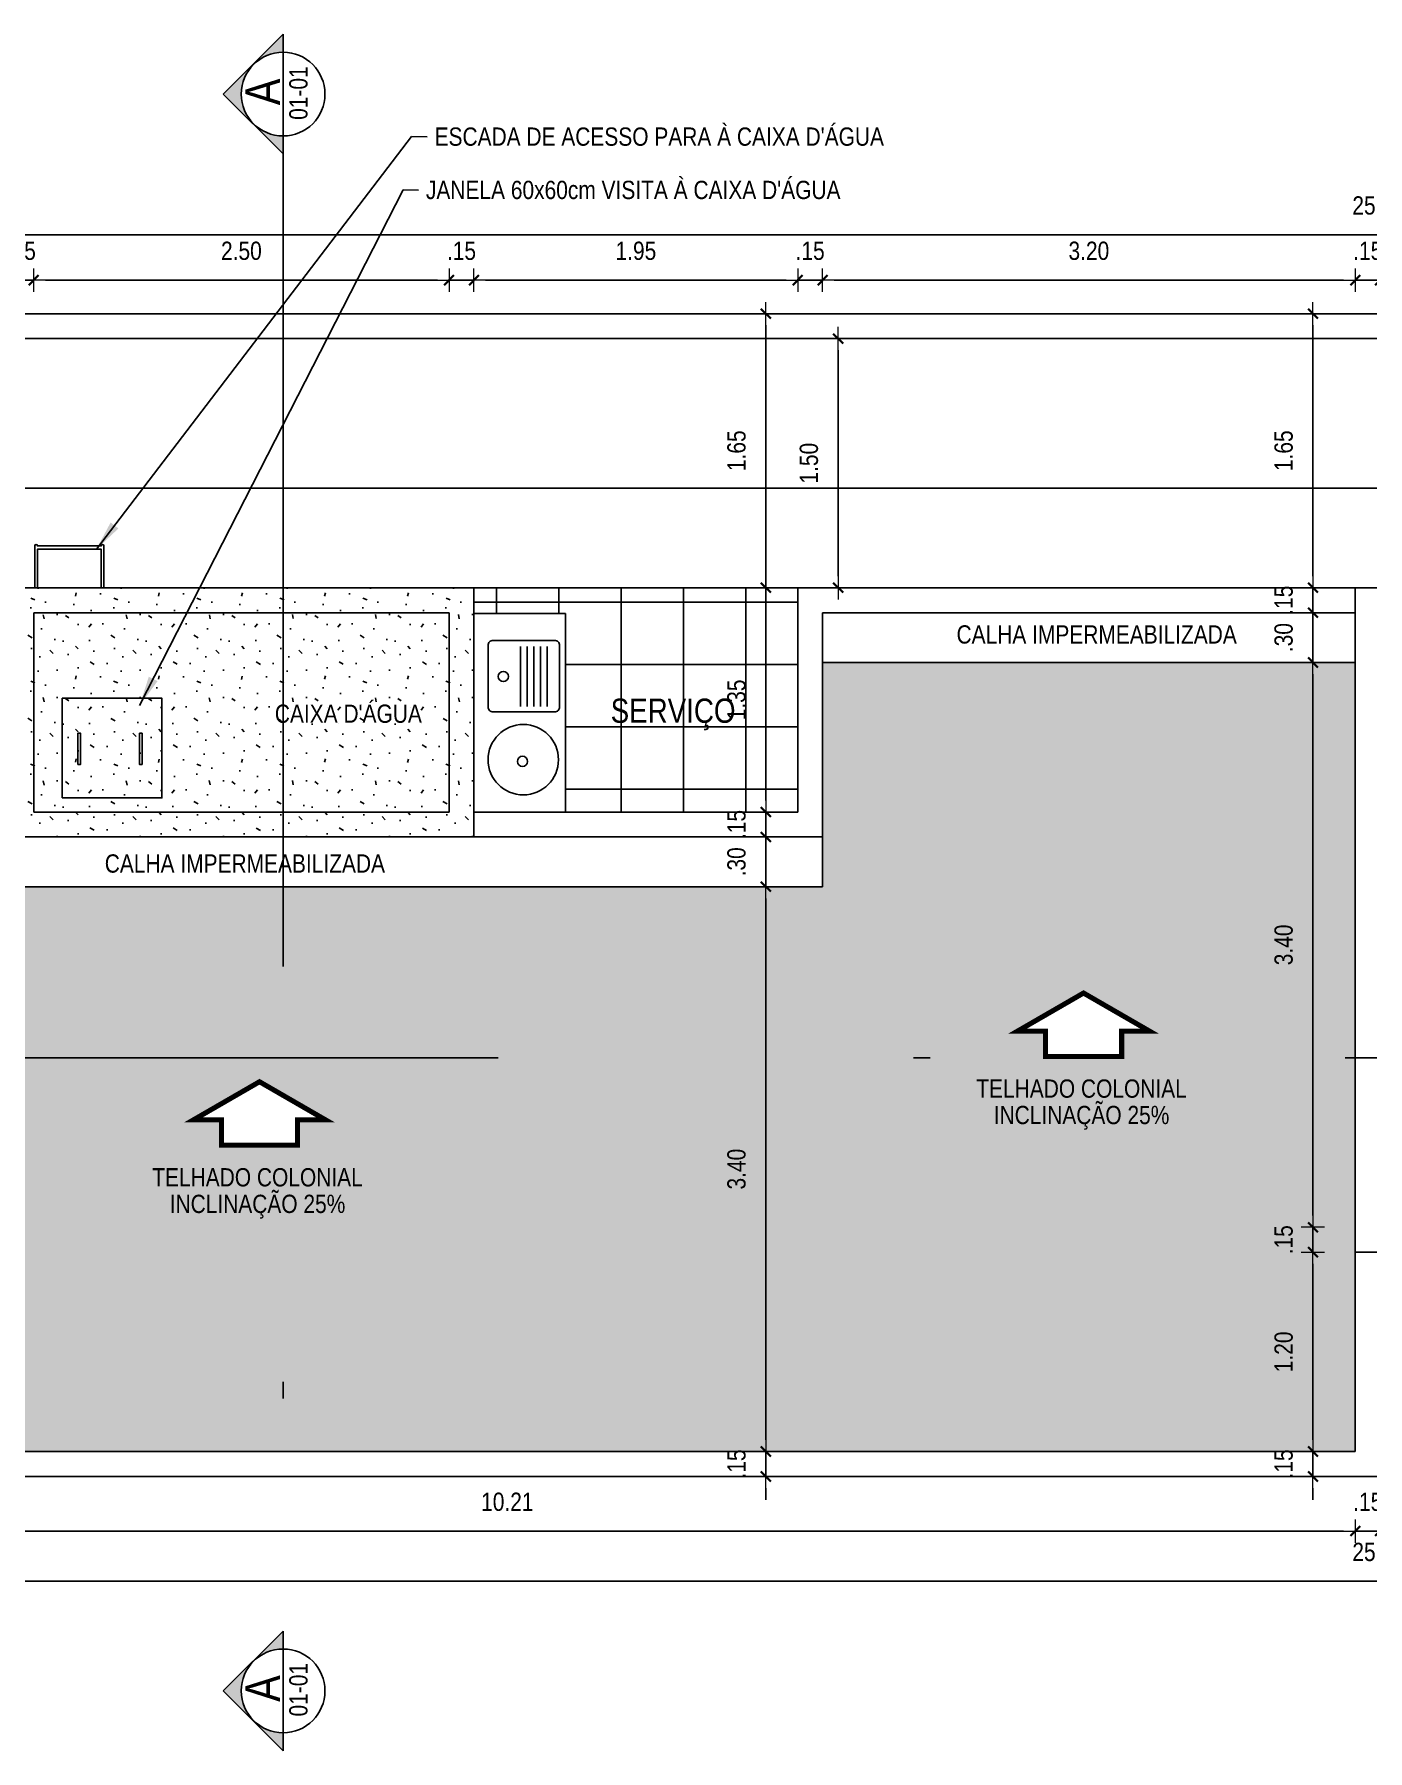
# Model space of a CAD drawing. Header units: millimetres. Extents: x -178 to 521, y -135 to 750.
# Drawn here: x -64.66 to -56.63, y 713.84 to 724.17 of the extents above; entities that cross this region are included whole.
import ezdxf
from ezdxf.enums import TextEntityAlignment as Align

# ---------------------------------------------------------------- set-up
doc = ezdxf.new("R2010")
doc.units = ezdxf.units.MM
doc.header["$LTSCALE"] = 20
doc.header["$MEASUREMENT"] = 0
doc.header["$PDSIZE"] = -5
doc.linetypes.add('DASHDOT2', pattern=[0.5, 0.25, -0.125, 0, -0.125])
doc.linetypes.add('HIDDEN2', pattern=[0.1875, 0.125, -0.0625])
doc.layers.get('0').update_dxf_attribs({"linetype": 'CONTINUOUS'})
doc.layers.get('Defpoints').update_dxf_attribs({"linetype": 'CONTINUOUS'})
for name, color, linetype in [('AR-ALV', 5, 'CONTINUOUS'), ('COTA', 7, 'CONTINUOUS'), ('COTAS', 7, 'CONTINUOUS'), ('COTAS01', 7, 'CONTINUOUS'), ('E-txt-g', 3, 'CONTINUOUS'), ('ESPECIFICAÇÃO02', 7, 'CONTINUOUS'), ('LAYER4', 7, 'CONTINUOUS'), ('LAYER5', 8, 'CONTINUOUS'), ('LAYER7', 4, 'CONTINUOUS')]:
    doc.layers.add(name, color=color, linetype=linetype)
for name, color, linetype, lineweight in [('E-Cta-W', 7, 'CONTINUOUS', 20), ('E-Lay-9', 9, 'CONTINUOUS', 9), ('E-Pen-C', 4, 'CONTINUOUS', 15), ('E-Pen-G', 3, 'CONTINUOUS', 30), ('E-Txt-W', 7, 'CONTINUOUS', 20)]:
    doc.layers.add(name, color=color, linetype=linetype, lineweight=lineweight)
doc.styles.add('F2', font='ARIALN.TTF')
doc.styles.add('REG60', font='romans.shx', dxfattribs={"width": 0.8, "height": 0.15})
doc.styles.add('REG80', font='romans.shx', dxfattribs={"width": 0.8, "height": 0.2})
doc.dimstyles.new('DIMENSION-1', dxfattribs={"dimtxt": 0.11, "dimasz": 0.07, "dimexe": 1, "dimexo": 0, "dimgap": 0.12, "dimtad": 1, "dimzin": 7, "dimdsep": 46, "dimtxsty": 'F2', "dimblk1": 'TRACO', "dimblk2": 'TRACO', "dimsah": 1, "dimcen": 1, "dimse1": 1, "dimse2": 1, "dimclrd": 256, "dimclre": 256, "dimclrt": 6, "dimadec": 0, "dimazin": 0, "dimtfac": 1, "dimtix": 1, "dimtmove": 2, "dimatfit": 3, "dimldrblk": 'TRACO', "dimfxl": 1, "dimtolj": 1, "dimtzin": 0, "dimarcsym": 0})
doc.dimstyles.get("Standard").update_dxf_attribs({"dimtxt": 0.18, "dimasz": 0.18, "dimexe": 0.18, "dimexo": 0.0625, "dimgap": 0.09, "dimtad": 0, "dimtih": 1, "dimtoh": 1, "dimdec": 4, "dimzin": 0, "dimdsep": 46, "dimtxsty": 'Standard', "dimcen": 0.09, "dimadec": 0, "dimazin": 0, "dimtfac": 1, "dimtdec": 4, "dimtofl": 0, "dimtmove": 0, "dimatfit": 3, "dimfxl": 1, "dimtolj": 1, "dimtzin": 0, "dimarcsym": 0})

# ---------------------------------------------------------------- blocks, each defined once
blk = doc.blocks.new('TXT-AMB75')
at = {"layer": 'E-txt-g', "style": 'REG80', "width": 0.8, "flags": 8}
blk.add_attdef('TXT', text='', height=0.2, dxfattribs=at).set_placement((0.005, 0.296), align=Align.CENTER)
at = {"layer": 'E-Txt-W', "style": 'REG60', "width": 0.8, "flags": 8}
blk.add_attdef('TXT', text='', height=0.15, dxfattribs=at).set_placement((0.005, 0.027), align=Align.CENTER)
blk = doc.blocks.new('A$C656368A0')
at = {"layer": 'COTAS01', "color": 8}
for p, q in [((0, 1.196), (0, 0)), ((0, 1.196), (0.55, 1.196)), ((0.11, 0.997), (0.11, 0.635)), ((0.15, 0.997), (0.15, 0.635)), ((0.19, 0.997), (0.19, 0.635)), ((0.23, 0.997), (0.23, 0.635)), ((0.27, 0.997), (0.27, 0.635)), ((0, 0), (0.55, 0))]:
    blk.add_line(p, q, dxfattribs=at)
for centre in [(0.374, 0.816), (0.259, 0.305)]:
    blk.add_circle(centre, 0.0307, dxfattribs=at)
at = {"layer": 'ESPECIFICAÇÃO02', "color": 8}
blk.add_lwpolyline([(0.466, 0.633, -0.414214), (0.436, 0.603), (0.065, 0.603, -0.414214), (0.035, 0.633), (0.035, 1.003, -0.414214), (0.065, 1.033), (0.436, 1.033, -0.414214), (0.466, 1.003)], format="xyb", close=True, dxfattribs=at)
blk.add_circle((0.254, 0.315), 0.212, dxfattribs=at)
blk = doc.blocks.new('Seta')
at = {"const_width": 2}
blk.add_lwpolyline([(10, 15), (10, 25.98), (25, 0), (10, -25.98), (10, -15), (0, -15), (0, 15)], close=True, dxfattribs=at)
blk = doc.blocks.new('TRACO')
at = {"layer": 'E-Pen-C'}
for p, q in [((-1, 0), (1, 0)), ((0, 1), (0, -1))]:
    blk.add_line(p, q, dxfattribs=at)
at = {"layer": 'E-Pen-G'}
blk.add_line((-0.42, -0.42), (0.42, 0.42), dxfattribs=at)
blk = doc.blocks.new('*D267')
at = {"linetype": 'Continuous', "lineweight": -2}
blk.add_line((-66.844, 715.158), (-56.775, 715.158), dxfattribs=at)
at = {"layer": 'Defpoints', "color": 0, "linetype": 'Continuous'}
for p in [(-66.914, 715.637), (-56.705, 715.637), (-56.705, 715.158)]:
    blk.add_point(p, dxfattribs=at)
at = {"linetype": 'Continuous', "lineweight": -2, "xscale": 0.07, "yscale": 0.07, "zscale": 0.07, "rotation": 180}
blk.add_blockref('TRACO', (-66.914, 715.158), dxfattribs=at)
at = {"linetype": 'Continuous', "lineweight": -2, "xscale": 0.07, "yscale": 0.07, "zscale": 0.07}
blk.add_blockref('TRACO', (-56.705, 715.158), dxfattribs=at)
at = {"color": 6, "linetype": 'Continuous', "insert": (-61.81, 715.334), "char_height": 0.11, "attachment_point": 5, "style": 'F2'}
blk.add_mtext('\\A1;10.21', dxfattribs=at)
blk = doc.blocks.new('*D268')
at = {"linetype": 'Continuous', "lineweight": -2}
for p, q in [((-56.775, 715.158), (-56.845, 715.158)), ((-56.705, 715.158), (-56.555, 715.158)), ((-56.485, 715.158), (-56.415, 715.158))]:
    blk.add_line(p, q, dxfattribs=at)
at = {"layer": 'Defpoints', "color": 0, "linetype": 'Continuous'}
for p in [(-56.705, 715.637), (-56.555, 715.637), (-56.555, 715.158)]:
    blk.add_point(p, dxfattribs=at)
at = {"linetype": 'Continuous', "lineweight": -2, "xscale": 0.07, "yscale": 0.07, "zscale": 0.07}
blk.add_blockref('TRACO', (-56.705, 715.158), dxfattribs=at)
at = {"linetype": 'Continuous', "lineweight": -2, "xscale": 0.07, "yscale": 0.07, "zscale": 0.07, "rotation": 180}
blk.add_blockref('TRACO', (-56.555, 715.158), dxfattribs=at)
at = {"color": 6, "linetype": 'Continuous', "insert": (-56.63, 715.334), "char_height": 0.11, "attachment_point": 5, "style": 'F2'}
blk.add_mtext('\\A1;.15', dxfattribs=at)
blk = doc.blocks.new('*D289')
at = {"linetype": 'Continuous', "lineweight": -2}
for p, q in [((-64.881, 722.689), (-64.951, 722.689)), ((-64.811, 722.689), (-64.661, 722.689)), ((-64.591, 722.689), (-64.521, 722.689))]:
    blk.add_line(p, q, dxfattribs=at)
at = {"layer": 'Defpoints', "color": 0, "linetype": 'Continuous'}
for p in [(-64.661, 722.689), (-64.661, 719.487), (-64.811, 719.337)]:
    blk.add_point(p, dxfattribs=at)
at = {"linetype": 'Continuous', "lineweight": -2, "xscale": 0.07, "yscale": 0.07, "zscale": 0.07}
blk.add_blockref('TRACO', (-64.811, 722.689), dxfattribs=at)
at = {"linetype": 'Continuous', "lineweight": -2, "xscale": 0.07, "yscale": 0.07, "zscale": 0.07, "rotation": 180}
blk.add_blockref('TRACO', (-64.661, 722.689), dxfattribs=at)
at = {"color": 6, "linetype": 'Continuous', "insert": (-64.736, 722.865), "char_height": 0.11, "attachment_point": 5, "style": 'F2'}
blk.add_mtext('\\A1;.15', dxfattribs=at)
blk = doc.blocks.new('*D290')
at = {"linetype": 'Continuous', "lineweight": -2}
blk.add_line((-64.591, 722.689), (-62.231, 722.689), dxfattribs=at)
at = {"layer": 'Defpoints', "color": 0, "linetype": 'Continuous'}
for p in [(-62.161, 722.689), (-64.661, 719.487), (-62.161, 719.487)]:
    blk.add_point(p, dxfattribs=at)
at = {"linetype": 'Continuous', "lineweight": -2, "xscale": 0.07, "yscale": 0.07, "zscale": 0.07, "rotation": 180}
blk.add_blockref('TRACO', (-64.661, 722.689), dxfattribs=at)
at = {"linetype": 'Continuous', "lineweight": -2, "xscale": 0.07, "yscale": 0.07, "zscale": 0.07}
blk.add_blockref('TRACO', (-62.161, 722.689), dxfattribs=at)
at = {"color": 6, "linetype": 'Continuous', "insert": (-63.411, 722.865), "char_height": 0.11, "attachment_point": 5, "style": 'F2'}
blk.add_mtext('\\A1;2.50', dxfattribs=at)
blk = doc.blocks.new('*D291')
at = {"linetype": 'Continuous', "lineweight": -2}
for p, q in [((-62.231, 722.689), (-62.301, 722.689)), ((-62.161, 722.689), (-62.011, 722.689)), ((-61.941, 722.689), (-61.871, 722.689))]:
    blk.add_line(p, q, dxfattribs=at)
at = {"layer": 'Defpoints', "color": 0, "linetype": 'Continuous'}
for p in [(-62.011, 722.689), (-62.161, 719.487), (-62.011, 719.337)]:
    blk.add_point(p, dxfattribs=at)
at = {"linetype": 'Continuous', "lineweight": -2, "xscale": 0.07, "yscale": 0.07, "zscale": 0.07}
blk.add_blockref('TRACO', (-62.161, 722.689), dxfattribs=at)
at = {"linetype": 'Continuous', "lineweight": -2, "xscale": 0.07, "yscale": 0.07, "zscale": 0.07, "rotation": 180}
blk.add_blockref('TRACO', (-62.011, 722.689), dxfattribs=at)
at = {"color": 6, "linetype": 'Continuous', "insert": (-62.086, 722.865), "char_height": 0.11, "attachment_point": 5, "style": 'F2'}
blk.add_mtext('\\A1;.15', dxfattribs=at)
blk = doc.blocks.new('*D292')
at = {"linetype": 'Continuous', "lineweight": -2}
blk.add_line((-61.941, 722.689), (-60.132, 722.689), dxfattribs=at)
at = {"layer": 'Defpoints', "color": 0, "linetype": 'Continuous'}
for p in [(-60.062, 722.689), (-60.062, 719.487), (-62.011, 719.337)]:
    blk.add_point(p, dxfattribs=at)
at = {"linetype": 'Continuous', "lineweight": -2, "xscale": 0.07, "yscale": 0.07, "zscale": 0.07, "rotation": 180}
blk.add_blockref('TRACO', (-62.011, 722.689), dxfattribs=at)
at = {"linetype": 'Continuous', "lineweight": -2, "xscale": 0.07, "yscale": 0.07, "zscale": 0.07}
blk.add_blockref('TRACO', (-60.062, 722.689), dxfattribs=at)
at = {"color": 6, "linetype": 'Continuous', "insert": (-61.036, 722.865), "char_height": 0.11, "attachment_point": 5, "style": 'F2'}
blk.add_mtext('\\A1;1.95', dxfattribs=at)
blk = doc.blocks.new('*D293')
at = {"linetype": 'Continuous', "lineweight": -2}
for p, q in [((-60.132, 722.689), (-60.202, 722.689)), ((-60.062, 722.689), (-59.912, 722.689)), ((-59.842, 722.689), (-59.772, 722.689))]:
    blk.add_line(p, q, dxfattribs=at)
at = {"layer": 'Defpoints', "color": 0, "linetype": 'Continuous'}
for p in [(-59.912, 722.689), (-60.062, 719.487), (-59.912, 719.39)]:
    blk.add_point(p, dxfattribs=at)
at = {"linetype": 'Continuous', "lineweight": -2, "xscale": 0.07, "yscale": 0.07, "zscale": 0.07}
blk.add_blockref('TRACO', (-60.062, 722.689), dxfattribs=at)
at = {"linetype": 'Continuous', "lineweight": -2, "xscale": 0.07, "yscale": 0.07, "zscale": 0.07, "rotation": 180}
blk.add_blockref('TRACO', (-59.912, 722.689), dxfattribs=at)
at = {"color": 6, "linetype": 'Continuous', "insert": (-59.987, 722.865), "char_height": 0.11, "attachment_point": 5, "style": 'F2'}
blk.add_mtext('\\A1;.15', dxfattribs=at)
blk = doc.blocks.new('*D294')
at = {"linetype": 'Continuous', "lineweight": -2}
blk.add_line((-59.842, 722.689), (-56.775, 722.689), dxfattribs=at)
at = {"layer": 'Defpoints', "color": 0, "linetype": 'Continuous'}
for p in [(-56.705, 722.689), (-56.705, 720.687), (-59.912, 719.39)]:
    blk.add_point(p, dxfattribs=at)
at = {"linetype": 'Continuous', "lineweight": -2, "xscale": 0.07, "yscale": 0.07, "zscale": 0.07, "rotation": 180}
blk.add_blockref('TRACO', (-59.912, 722.689), dxfattribs=at)
at = {"linetype": 'Continuous', "lineweight": -2, "xscale": 0.07, "yscale": 0.07, "zscale": 0.07}
blk.add_blockref('TRACO', (-56.705, 722.689), dxfattribs=at)
at = {"color": 6, "linetype": 'Continuous', "insert": (-58.309, 722.865), "char_height": 0.11, "attachment_point": 5, "style": 'F2'}
blk.add_mtext('\\A1;3.20', dxfattribs=at)
blk = doc.blocks.new('*D295')
at = {"linetype": 'Continuous', "lineweight": -2}
for p, q in [((-56.775, 722.689), (-56.845, 722.689)), ((-56.705, 722.689), (-56.555, 722.689)), ((-56.485, 722.689), (-56.415, 722.689))]:
    blk.add_line(p, q, dxfattribs=at)
at = {"layer": 'Defpoints', "color": 0, "linetype": 'Continuous'}
for p in [(-56.555, 722.689), (-56.705, 720.687), (-56.555, 720.687)]:
    blk.add_point(p, dxfattribs=at)
at = {"linetype": 'Continuous', "lineweight": -2, "xscale": 0.07, "yscale": 0.07, "zscale": 0.07}
blk.add_blockref('TRACO', (-56.705, 722.689), dxfattribs=at)
at = {"linetype": 'Continuous', "lineweight": -2, "xscale": 0.07, "yscale": 0.07, "zscale": 0.07, "rotation": 180}
blk.add_blockref('TRACO', (-56.555, 722.689), dxfattribs=at)
at = {"color": 6, "linetype": 'Continuous', "insert": (-56.63, 722.865), "char_height": 0.11, "attachment_point": 5, "style": 'F2'}
blk.add_mtext('\\A1;.15', dxfattribs=at)
blk = doc.blocks.new('*D301')
at = {"linetype": 'Continuous', "lineweight": -2}
for p, q in [((-56.96, 715.707), (-56.96, 715.777)), ((-56.96, 715.487), (-56.96, 715.637)), ((-56.96, 715.417), (-56.96, 715.347))]:
    blk.add_line(p, q, dxfattribs=at)
at = {"layer": 'Defpoints', "color": 0, "linetype": 'Continuous'}
for p in [(-56.96, 715.637), (-56.833, 715.637), (-56.833, 715.487)]:
    blk.add_point(p, dxfattribs=at)
at = {"linetype": 'Continuous', "lineweight": -2, "xscale": 0.07, "yscale": 0.07, "zscale": 0.07}
for p, rotation in [((-56.96, 715.637), 270), ((-56.96, 715.487), 90)]:
    blk.add_blockref('TRACO', p, dxfattribs=dict(at, rotation=rotation))
at = {"color": 6, "linetype": 'Continuous', "insert": (-57.136, 715.562), "char_height": 0.11, "attachment_point": 5, "rotation": 90, "style": 'F2'}
blk.add_mtext('\\A1;.15', dxfattribs=at)
blk = doc.blocks.new('*D302')
at = {"linetype": 'Continuous', "lineweight": -2}
blk.add_line((-56.96, 715.707), (-56.96, 716.767), dxfattribs=at)
at = {"layer": 'Defpoints', "color": 0, "linetype": 'Continuous'}
for p in [(-56.96, 716.837), (-56.555, 716.837), (-56.833, 715.637)]:
    blk.add_point(p, dxfattribs=at)
at = {"linetype": 'Continuous', "lineweight": -2, "xscale": 0.07, "yscale": 0.07, "zscale": 0.07}
for p, rotation in [((-56.96, 716.837), 90), ((-56.96, 715.637), 270)]:
    blk.add_blockref('TRACO', p, dxfattribs=dict(at, rotation=rotation))
at = {"color": 6, "linetype": 'Continuous', "insert": (-57.136, 716.237), "char_height": 0.11, "attachment_point": 5, "rotation": 90, "style": 'F2'}
blk.add_mtext('\\A1;1.20', dxfattribs=at)
blk = doc.blocks.new('*D303')
at = {"linetype": 'Continuous', "lineweight": -2}
for p, q in [((-56.96, 717.057), (-56.96, 717.127)), ((-56.96, 716.837), (-56.96, 716.987)), ((-56.96, 716.767), (-56.96, 716.697))]:
    blk.add_line(p, q, dxfattribs=at)
at = {"layer": 'Defpoints', "color": 0, "linetype": 'Continuous'}
for p in [(-56.96, 716.987), (-56.555, 716.987), (-56.555, 716.837)]:
    blk.add_point(p, dxfattribs=at)
at = {"linetype": 'Continuous', "lineweight": -2, "xscale": 0.07, "yscale": 0.07, "zscale": 0.07}
for p, rotation in [((-56.96, 716.987), 270), ((-56.96, 716.837), 90)]:
    blk.add_blockref('TRACO', p, dxfattribs=dict(at, rotation=rotation))
at = {"color": 6, "linetype": 'Continuous', "insert": (-57.136, 716.912), "char_height": 0.11, "attachment_point": 5, "rotation": 90, "style": 'F2'}
blk.add_mtext('\\A1;.15', dxfattribs=at)
blk = doc.blocks.new('*D304')
at = {"linetype": 'Continuous', "lineweight": -2}
blk.add_line((-56.96, 717.057), (-56.96, 720.317), dxfattribs=at)
at = {"layer": 'Defpoints', "color": 0, "linetype": 'Continuous'}
for p in [(-56.96, 720.387), (-56.705, 720.387), (-56.555, 716.987)]:
    blk.add_point(p, dxfattribs=at)
at = {"linetype": 'Continuous', "lineweight": -2, "xscale": 0.07, "yscale": 0.07, "zscale": 0.07}
for p, rotation in [((-56.96, 720.387), 90), ((-56.96, 716.987), 270)]:
    blk.add_blockref('TRACO', p, dxfattribs=dict(at, rotation=rotation))
at = {"color": 6, "linetype": 'Continuous', "insert": (-57.136, 718.687), "char_height": 0.11, "attachment_point": 5, "rotation": 90, "style": 'F2'}
blk.add_mtext('\\A1;3.40', dxfattribs=at)
blk = doc.blocks.new('*D305')
at = {"linetype": 'Continuous', "lineweight": -2}
for p, q in [((-56.96, 720.757), (-56.96, 720.827)), ((-56.96, 720.387), (-56.96, 720.687)), ((-56.96, 720.317), (-56.96, 720.247))]:
    blk.add_line(p, q, dxfattribs=at)
at = {"layer": 'Defpoints', "color": 0, "linetype": 'Continuous'}
for p in [(-56.96, 720.687), (-56.705, 720.687), (-56.705, 720.387)]:
    blk.add_point(p, dxfattribs=at)
at = {"linetype": 'Continuous', "lineweight": -2, "xscale": 0.07, "yscale": 0.07, "zscale": 0.07}
for p, rotation in [((-56.96, 720.687), 270), ((-56.96, 720.387), 90)]:
    blk.add_blockref('TRACO', p, dxfattribs=dict(at, rotation=rotation))
at = {"color": 6, "linetype": 'Continuous', "insert": (-57.136, 720.537), "char_height": 0.11, "attachment_point": 5, "rotation": 90, "style": 'F2'}
blk.add_mtext('\\A1;.30', dxfattribs=at)
blk = doc.blocks.new('*D306')
at = {"linetype": 'Continuous', "lineweight": -2}
for p, q in [((-56.96, 720.907), (-56.96, 720.977)), ((-56.96, 720.687), (-56.96, 720.837)), ((-56.96, 720.617), (-56.96, 720.547))]:
    blk.add_line(p, q, dxfattribs=at)
at = {"layer": 'Defpoints', "color": 0, "linetype": 'Continuous'}
for p in [(-56.96, 720.837), (-56.705, 720.837), (-56.705, 720.687)]:
    blk.add_point(p, dxfattribs=at)
at = {"linetype": 'Continuous', "lineweight": -2, "xscale": 0.07, "yscale": 0.07, "zscale": 0.07}
for p, rotation in [((-56.96, 720.837), 270), ((-56.96, 720.687), 90)]:
    blk.add_blockref('TRACO', p, dxfattribs=dict(at, rotation=rotation))
at = {"color": 6, "linetype": 'Continuous', "insert": (-57.136, 720.762), "char_height": 0.11, "attachment_point": 5, "rotation": 90, "style": 'F2'}
blk.add_mtext('\\A1;.15', dxfattribs=at)
blk = doc.blocks.new('*D307')
at = {"linetype": 'Continuous', "lineweight": -2}
blk.add_line((-56.96, 720.907), (-56.96, 722.417), dxfattribs=at)
at = {"layer": 'Defpoints', "color": 0, "linetype": 'Continuous'}
for p in [(-56.96, 722.487), (-56.705, 722.487), (-56.705, 720.837)]:
    blk.add_point(p, dxfattribs=at)
at = {"linetype": 'Continuous', "lineweight": -2, "xscale": 0.07, "yscale": 0.07, "zscale": 0.07}
for p, rotation in [((-56.96, 722.487), 90), ((-56.96, 720.837), 270)]:
    blk.add_blockref('TRACO', p, dxfattribs=dict(at, rotation=rotation))
at = {"color": 6, "linetype": 'Continuous', "insert": (-57.136, 721.662), "char_height": 0.11, "attachment_point": 5, "rotation": 90, "style": 'F2'}
blk.add_mtext('\\A1;1.65', dxfattribs=at)
blk = doc.blocks.new('*D308')
at = {"linetype": 'Continuous', "lineweight": -2}
for p, q in [((-60.254, 715.707), (-60.254, 715.777)), ((-60.254, 715.487), (-60.254, 715.637)), ((-60.254, 715.417), (-60.254, 715.347))]:
    blk.add_line(p, q, dxfattribs=at)
at = {"layer": 'Defpoints', "color": 0, "linetype": 'Continuous'}
for p in [(-60.391, 715.637), (-60.254, 715.637), (-60.391, 715.487)]:
    blk.add_point(p, dxfattribs=at)
at = {"linetype": 'Continuous', "lineweight": -2, "xscale": 0.07, "yscale": 0.07, "zscale": 0.07}
for p, rotation in [((-60.254, 715.637), 270), ((-60.254, 715.487), 90)]:
    blk.add_blockref('TRACO', p, dxfattribs=dict(at, rotation=rotation))
at = {"color": 6, "linetype": 'Continuous', "insert": (-60.43, 715.562), "char_height": 0.11, "attachment_point": 5, "rotation": 90, "style": 'F2'}
blk.add_mtext('\\A1;.15', dxfattribs=at)
blk = doc.blocks.new('*D309')
at = {"linetype": 'Continuous', "lineweight": -2}
blk.add_line((-60.254, 715.707), (-60.254, 718.967), dxfattribs=at)
at = {"layer": 'Defpoints', "color": 0, "linetype": 'Continuous'}
for p in [(-60.254, 719.037), (-60.014, 719.037), (-60.391, 715.637)]:
    blk.add_point(p, dxfattribs=at)
at = {"linetype": 'Continuous', "lineweight": -2, "xscale": 0.07, "yscale": 0.07, "zscale": 0.07}
for p, rotation in [((-60.254, 719.037), 90), ((-60.254, 715.637), 270)]:
    blk.add_blockref('TRACO', p, dxfattribs=dict(at, rotation=rotation))
at = {"color": 6, "linetype": 'Continuous', "insert": (-60.43, 717.337), "char_height": 0.11, "attachment_point": 5, "rotation": 90, "style": 'F2'}
blk.add_mtext('\\A1;3.40', dxfattribs=at)
blk = doc.blocks.new('*D310')
at = {"linetype": 'Continuous', "lineweight": -2}
for p, q in [((-60.254, 719.407), (-60.254, 719.477)), ((-60.254, 719.037), (-60.254, 719.337)), ((-60.254, 718.967), (-60.254, 718.897))]:
    blk.add_line(p, q, dxfattribs=at)
at = {"layer": 'Defpoints', "color": 0, "linetype": 'Continuous'}
for p in [(-60.254, 719.337), (-60.014, 719.337), (-60.014, 719.037)]:
    blk.add_point(p, dxfattribs=at)
at = {"linetype": 'Continuous', "lineweight": -2, "xscale": 0.07, "yscale": 0.07, "zscale": 0.07}
for p, rotation in [((-60.254, 719.337), 270), ((-60.254, 719.037), 90)]:
    blk.add_blockref('TRACO', p, dxfattribs=dict(at, rotation=rotation))
at = {"color": 6, "linetype": 'Continuous', "insert": (-60.43, 719.187), "char_height": 0.11, "attachment_point": 5, "rotation": 90, "style": 'F2'}
blk.add_mtext('\\A1;.30', dxfattribs=at)
blk = doc.blocks.new('*D311')
at = {"linetype": 'Continuous', "lineweight": -2}
for p, q in [((-60.254, 719.557), (-60.254, 719.627)), ((-60.254, 719.337), (-60.254, 719.487)), ((-60.254, 719.267), (-60.254, 719.197))]:
    blk.add_line(p, q, dxfattribs=at)
at = {"layer": 'Defpoints', "color": 0, "linetype": 'Continuous'}
for p in [(-60.254, 719.487), (-60.062, 719.487), (-60.014, 719.337)]:
    blk.add_point(p, dxfattribs=at)
at = {"linetype": 'Continuous', "lineweight": -2, "xscale": 0.07, "yscale": 0.07, "zscale": 0.07}
for p, rotation in [((-60.254, 719.487), 270), ((-60.254, 719.337), 90)]:
    blk.add_blockref('TRACO', p, dxfattribs=dict(at, rotation=rotation))
at = {"color": 6, "linetype": 'Continuous', "insert": (-60.43, 719.412), "char_height": 0.11, "attachment_point": 5, "rotation": 90, "style": 'F2'}
blk.add_mtext('\\A1;.15', dxfattribs=at)
blk = doc.blocks.new('*D312')
at = {"linetype": 'Continuous', "lineweight": -2}
blk.add_line((-60.254, 719.557), (-60.254, 720.767), dxfattribs=at)
at = {"layer": 'Defpoints', "color": 0, "linetype": 'Continuous'}
for p in [(-60.254, 720.837), (-60.062, 720.837), (-60.062, 719.487)]:
    blk.add_point(p, dxfattribs=at)
at = {"linetype": 'Continuous', "lineweight": -2, "xscale": 0.07, "yscale": 0.07, "zscale": 0.07}
for p, rotation in [((-60.254, 720.837), 90), ((-60.254, 719.487), 270)]:
    blk.add_blockref('TRACO', p, dxfattribs=dict(at, rotation=rotation))
at = {"color": 6, "linetype": 'Continuous', "insert": (-60.43, 720.162), "char_height": 0.11, "attachment_point": 5, "rotation": 90, "style": 'F2'}
blk.add_mtext('\\A1;1.35', dxfattribs=at)
blk = doc.blocks.new('*D313')
at = {"linetype": 'Continuous', "lineweight": -2}
blk.add_line((-60.254, 720.907), (-60.254, 722.417), dxfattribs=at)
at = {"layer": 'Defpoints', "color": 0, "linetype": 'Continuous'}
for p in [(-60.254, 722.487), (-60.003, 722.487), (-60.062, 720.837)]:
    blk.add_point(p, dxfattribs=at)
at = {"linetype": 'Continuous', "lineweight": -2, "xscale": 0.07, "yscale": 0.07, "zscale": 0.07}
for p, rotation in [((-60.254, 722.487), 90), ((-60.254, 720.837), 270)]:
    blk.add_blockref('TRACO', p, dxfattribs=dict(at, rotation=rotation))
at = {"color": 6, "linetype": 'Continuous', "insert": (-60.43, 721.662), "char_height": 0.11, "attachment_point": 5, "rotation": 90, "style": 'F2'}
blk.add_mtext('\\A1;1.65', dxfattribs=at)
blk = doc.blocks.new('*D315')
at = {"linetype": 'Continuous', "lineweight": -2}
blk.add_line((-45.285, 714.856), (-70.145, 714.856), dxfattribs=at)
at = {"layer": 'Defpoints', "color": 0, "linetype": 'Continuous'}
for p in [(-70.215, 715.487), (-45.215, 715.487), (-70.215, 714.856)]:
    blk.add_point(p, dxfattribs=at)
at = {"linetype": 'Continuous', "lineweight": -2, "xscale": 0.07, "yscale": 0.07, "zscale": 0.07, "rotation": 180}
blk.add_blockref('TRACO', (-70.215, 714.856), dxfattribs=at)
at = {"linetype": 'Continuous', "lineweight": -2, "xscale": 0.07, "yscale": 0.07, "zscale": 0.07}
blk.add_blockref('TRACO', (-45.215, 714.856), dxfattribs=at)
at = {"color": 6, "linetype": 'Continuous', "insert": (-56.565, 715.032), "char_height": 0.11, "attachment_point": 5, "style": 'F2'}
blk.add_mtext('\\A1;25.00', dxfattribs=at)
blk = doc.blocks.new('*D316')
at = {"linetype": 'Continuous', "lineweight": -2}
blk.add_line((-70.145, 722.962), (-45.285, 722.962), dxfattribs=at)
at = {"layer": 'Defpoints', "color": 0, "linetype": 'Continuous'}
for p in [(-45.215, 722.962), (-70.215, 722.487), (-45.215, 722.487)]:
    blk.add_point(p, dxfattribs=at)
at = {"linetype": 'Continuous', "lineweight": -2, "xscale": 0.07, "yscale": 0.07, "zscale": 0.07, "rotation": 180}
blk.add_blockref('TRACO', (-70.215, 722.962), dxfattribs=at)
at = {"linetype": 'Continuous', "lineweight": -2, "xscale": 0.07, "yscale": 0.07, "zscale": 0.07}
blk.add_blockref('TRACO', (-45.215, 722.962), dxfattribs=at)
at = {"color": 6, "linetype": 'Continuous', "insert": (-56.565, 723.138), "char_height": 0.11, "attachment_point": 5, "style": 'F2'}
blk.add_mtext('\\A1;25.00', dxfattribs=at)
blk = doc.blocks.new('*D431')
at = {"linetype": 'Continuous', "lineweight": -2}
blk.add_line((-59.818, 720.907), (-59.818, 722.267), dxfattribs=at)
at = {"layer": 'Defpoints', "color": 0, "linetype": 'Continuous'}
for p in [(-60.062, 722.337), (-59.818, 722.337), (-60.062, 720.837)]:
    blk.add_point(p, dxfattribs=at)
at = {"linetype": 'Continuous', "lineweight": -2, "xscale": 0.07, "yscale": 0.07, "zscale": 0.07}
for p, rotation in [((-59.818, 722.337), 90), ((-59.818, 720.837), 270)]:
    blk.add_blockref('TRACO', p, dxfattribs=dict(at, rotation=rotation))
at = {"color": 6, "linetype": 'Continuous', "insert": (-59.994, 721.587), "char_height": 0.11, "attachment_point": 5, "rotation": 90, "style": 'F2'}
blk.add_mtext('\\A1;1.50', dxfattribs=at)
blk = doc.blocks.new('A$C52F82244')
at = {"layer": 'LAYER5'}
blk.add_hatch(color=2, dxfattribs=at).paths.add_polyline_path([(0.5, 0.85), (0, 0.35), (0.15, 0.35, -1), (0.85, 0.35), (1, 0.35)])
at = {"layer": 'LAYER4', "color": 2}
blk.add_line((0.15, 0.35), (0.85, 0.35), dxfattribs=at)
at = {"layer": 'LAYER7', "color": 2}
for p, q in [((0.5, 0.85), (0, 0.35)), ((0.5, 0.85), (1, 0.35)), ((0.15, 0.35), (0, 0.35)), ((0.85, 0.35), (1, 0.35))]:
    blk.add_line(p, q, dxfattribs=at)
blk.add_circle((0.5, 0.35), 0.35, dxfattribs=at)

msp = doc.modelspace()

# ---------------------------------------------------------------- hatches: boundary and pattern name
at = {"linetype": 'Continuous'}
h = msp.add_hatch(dxfattribs=at)
h.set_pattern_fill('STIP2', color=8, scale=0.5, style=0, pattern_type=2)
h.set_pattern_definition([(0, (0.045, 0.435), (0, 0.5), [0, -0.5]), (0, (0.105, 0.355), (0, 0.5), [0, -0.5]), (0, (0.08, 0.235), (0, 0.5), [0, -0.5]), (0, (0.255, 0.12), (0, 0.5), [0, -0.5]), (0, (0.24, 0.3), (0, 0.5), [0, -0.5]), (0, (0.375, 0.42), (0, 0.5), [0, -0.5]), (0, (0.2, 0.455), (0, 0.5), [0, -0.5]), (0, (0.41, 0.25), (0, 0.5), [0, -0.5]), (0, (0.385, 0.09), (0, 0.5), [0, -0.5]), (0, (0.015, 0.015), (0, 0.5), [0, -0.5]), (0, (0.105, 0.115), (0, 0.5), [0, -0.5]), (0, (0.175, 0.02), (0, 0.5), [0, -0.5]), (0, (0.48, 0.34), (0, 0.5), [0, -0.5]), (0, (0.32, 0.215), (0, 0.5), [0, -0.5]), (0, (0.28, 0.38), (0, 0.5), [0, -0.5]), (0, (0.365, 0.335), (0, 0.5), [0, -0.5]), (0, (0.185, 0.2), (0, 0.5), [0, -0.5]), (0, (0.325, 0.47), (0, 0.5), [0, -0.5]), (0, (0.48, 0.175), (0, 0.5), [0, -0.5]), (0, (0.465, 0.025), (0, 0.5), [0, -0.5]), (75.9638, (0.09, 0.285), (-0.499999029, -1.500000273), [0.0206155, -2.0409375]), (329.0362, (0.175, 0.39), (-1.499999011, 1.000001242), [0.029155, -2.886321]), (338.1986, (0.32, 0.275), (1.500000137, -0.499999955), [0.026926, -2.6656565]), (149.0362, (0.325, 0.035), (1.499999011, -1.000001242), [0.029155, -2.886321]), (53.1301, (0.17, 0.1), (1.000000062, 1.499999959), [0.025, -2.475]), (315, (0.435, 0.46), (0.50000015, -1e-16), [0.0282845, -0.6788225]), (101.3099, (0.4, 0.15), (-0.499998816, 2.000000376), [0.025495, -2.5240145]), (323.1301, (0.03, 0.17), (1.499999959, -1.000000062), [0.025, -2.475]), (315, (0.09, 0.485), (0.50000015, -1e-16), [0.021213, -0.6858935])])
h.paths.add_polyline_path([(-64.811, 720.837), (-62.011, 720.837), (-62.011, 719.337), (-64.811, 719.337)])
h.paths.add_polyline_path([(-63.245, 719.987), (-62.289, 719.987), (-62.289, 720.197), (-63.245, 720.197)], flags=24)
h = msp.add_hatch()
h.set_pattern_fill('ANSI37,_O', color=8, scale=3, angle=45)
h.set_pattern_definition([(90, (0, 0), (-0.375, 6e-17), []), (180, (0, 0), (-6e-17, -0.375), [])])
h.paths.add_polyline_path([(-62.011, 720.837), (-62.011, 720.683), (-61.46, 720.683), (-61.46, 719.487), (-60.062, 719.487), (-60.062, 720.837)])
h.paths.add_polyline_path([(-61.236, 719.934), (-60.389, 719.934), (-60.389, 720.22), (-61.236, 720.22)], flags=24)
h.paths.add_polyline_path([(-60.316, 719.293), (-60.316, 719.524), (-60.545, 719.524), (-60.545, 719.293)], flags=9)
h.paths.add_polyline_path([(-60.316, 720.007), (-60.316, 720.308), (-60.545, 720.308), (-60.545, 720.007)], flags=24)
h = msp.add_hatch(dxfattribs=at)
h.set_pattern_fill('TROOF1', color=8, scale=0.15, angle=180, style=0, pattern_type=2)
h.set_pattern_definition([(180, (113.64461, 12.63692), (-0.15, -0.15), [0.048, -0.102]), (305.2176, (113.500608, 12.6219245), (-1.05000017453, 1.49999987498), [0.03121305, -3.0900849]), (340.71, (113.518608, 12.5964245), (-2.550000777635, 0.8999979741), [0.0317844, -3.1466586]), (19.29, (113.548608, 12.5859245), (2.550000777635, 0.8999979741), [0.0317844, -3.1466586]), (54.7824, (113.578608, 12.5964245), (1.05000017453, 1.49999987498), [0.03121305, -3.0900849]), (90, (113.59661, 12.62192), (-0.15, 0.15), [0.015, -0.135]), (270, (113.50061, 12.63692), (0.15, -0.15), [0.015, -0.135]), (180, (113.64461, 12.63092), (-0.15, -0.15), [0.042, -0.108]), (306.3844, (113.494608, 12.6189245), (-1.650001937525, 2.24999858293), [0.0354012, -3.50472585]), (342.3499, (113.515608, 12.5904245), (2.850000422915, -0.899998778574), [0.0346302, -3.42838875]), (17.6501, (113.548608, 12.5799245), (-2.850000422915, -0.899998778574), [0.0346302, -3.42838875]), (53.6156, (113.581608, 12.5904245), (1.650001937525, 2.24999858293), [0.0354012, -3.50472585]), (90, (113.60261, 12.61892), (-0.15, 0.15), [0.012, -0.138]), (270, (113.49461, 12.63092), (0.15, -0.15), [0.012, -0.138]), (180, (113.50061, 12.63092), (-0.15, -0.15), [0.006, -0.144]), (267.3974, (113.602608, 12.6189245), (0.1500021288, 3.149999897937), [0.13213635, -3.17127105]), (272.6026, (113.494608, 12.6189245), (0.1500021288, -3.149999897937), [0.13213635, -3.17127105]), (180, (113.50061, 12.63692), (-0.15, -0.15), [0.006, -0.144])])
h.paths.add_polyline_path([(-66.914, 719.037), (-66.914, 715.637), (-56.705, 715.637), (-56.705, 716.837), (-56.705, 720.387), (-59.912, 720.387), (-59.912, 719.337), (-59.912, 719.037)])
h.paths.add_polyline_path([(-62.905, 717.634), (-63.073, 717.634), (-63.073, 717.481), (-63.532, 717.481), (-63.532, 717.634), (-63.699, 717.634), (-63.302, 717.863)], flags=16)
h.paths.add_polyline_path([(-58.739, 718.168), (-58.341, 718.397), (-57.944, 718.168), (-58.112, 718.168), (-58.112, 718.015), (-58.571, 718.015), (-58.571, 718.168)], flags=16)
h.paths.add_polyline_path([(-63.976, 717.203), (-62.652, 717.203), (-62.652, 717.373), (-63.976, 717.373)], flags=24)
h.paths.add_polyline_path([(-63.884, 717), (-62.744, 717), (-62.744, 717.25), (-63.884, 717.25)], flags=24)
h.paths.add_polyline_path([(-59.015, 717.737), (-57.691, 717.737), (-57.691, 717.907), (-59.015, 717.907)], flags=24)
h.paths.add_polyline_path([(-58.923, 717.534), (-57.783, 717.534), (-57.783, 717.784), (-58.923, 717.784)], flags=24)
h.paths.add_polyline_path([(-57.022, 715.443), (-57.022, 715.674), (-57.251, 715.674), (-57.251, 715.443)], flags=9)
h.paths.add_polyline_path([(-57.022, 716.083), (-57.022, 716.383), (-57.251, 716.383), (-57.251, 716.083)], flags=24)
h.paths.add_polyline_path([(-57.022, 716.793), (-57.022, 717.024), (-57.251, 717.024), (-57.251, 716.793)], flags=24)
h.paths.add_polyline_path([(-57.022, 718.537), (-57.022, 718.837), (-57.251, 718.837), (-57.251, 718.537)], flags=24)
h.paths.add_polyline_path([(-60.316, 715.443), (-60.316, 715.674), (-60.545, 715.674), (-60.545, 715.443)], flags=9)
h.paths.add_polyline_path([(-60.316, 717.187), (-60.316, 717.487), (-60.545, 717.487), (-60.545, 717.187)], flags=24)

# ---------------------------------------------------------------- linework, layer by layer
at = {"color": 5, "linetype": 'Continuous'}
for p, q in [((-60.062, 720.837), (-56.705, 720.837)), ((-60.062, 719.487), (-60.062, 720.837)), ((-59.912, 720.687), (-56.705, 720.687)), ((-59.912, 719.337), (-59.912, 720.687)), ((-60.062, 719.487), (-62.011, 719.487)), ((-59.912, 719.337), (-62.011, 719.337)), ((-56.705, 716.837), (-56.705, 715.637)), ((-66.914, 715.637), (-56.705, 715.637)), ((-67.064, 715.487), (-49.555, 715.487))]:
    msp.add_line(p, q, dxfattribs=at)
at = {"color": 7, "linetype": 'Continuous'}
msp.add_lwpolyline([(-64.655, 720.837), (-64.239, 720.837), (-64.239, 721.089, 1), (-64.255, 721.089), (-64.639, 721.089, 1), (-64.655, 721.089)], format="xyb", close=True, dxfattribs=at)
msp.add_lwpolyline([(-64.255, 720.837), (-64.639, 720.837), (-64.639, 721.069), (-64.255, 721.069)], close=True, dxfattribs=at)
at = {"color": 1, "linetype": 'Continuous'}
msp.add_lwpolyline([(-64.811, 720.837), (-62.011, 720.837), (-62.011, 719.337), (-64.811, 719.337)], close=True, dxfattribs=at)
at = {"color": 8, "linetype": 'HIDDEN2'}
msp.add_lwpolyline([(-64.661, 720.687), (-62.161, 720.687), (-62.161, 719.487), (-64.661, 719.487)], close=True, dxfattribs=at)
at = {"color": 8, "linetype": 'Continuous'}
for points in [[(-64.49, 719.572), (-63.89, 719.572), (-63.89, 720.172), (-64.49, 720.172)], [(-64.395, 719.961), (-64.379, 719.961), (-64.379, 719.774), (-64.395, 719.774)], [(-64.025, 719.961), (-64.009, 719.961), (-64.009, 719.774), (-64.025, 719.774)]]:
    msp.add_lwpolyline(points, close=True, dxfattribs=at)
at = {"layer": 'AR-ALV', "color": 2, "linetype": 'DASHDOT2'}
for p, q in [((-63.16, 723.557), (-63.16, 713.933)), ((-41.665, 718.007), (-71.099, 718.007))]:
    msp.add_line(p, q, dxfattribs=at)
at = {"layer": 'COTA', "color": 7, "linetype": 'Continuous'}
for p, q in [((-70.215, 722.487), (-45.215, 722.487)), ((-70.065, 722.337), (-45.365, 722.337)), ((-59.912, 720.387), (-56.705, 720.387)), ((-59.912, 719.337), (-59.912, 719.037)), ((-59.912, 719.037), (-66.914, 719.037))]:
    msp.add_line(p, q, dxfattribs=at)
at = {"layer": 'COTA', "color": 8, "linetype": 'Continuous'}
for p, q in [((-65.411, 721.437), (-52.305, 721.437)), ((-60.062, 720.837), (-62.011, 720.837))]:
    msp.add_line(p, q, dxfattribs=at)
at = {"layer": 'COTA', "color": 1, "linetype": 'Continuous'}
for p, q in [((-56.705, 720.837), (-56.705, 716.837)), ((-56.705, 720.837), (-52.905, 720.837)), ((-55.705, 716.837), (-56.705, 716.837))]:
    msp.add_line(p, q, dxfattribs=at)

# ---------------------------------------------------------------- block references
ref = msp.add_blockref('TXT-AMB75', (-58.266, 720.285), dxfattribs=dict(xscale=0.7290000000000001, yscale=0.7290000000000001, zscale=0.7290000000000001))
ref.add_attrib('TXT', 'CALHA IMPERMEABILIZADA', dxfattribs={"layer": 'E-txt-g', "color": 2, "height": 0.11, "style": 'F2'}).set_placement((-58.262, 720.501), align=Align.CENTER)
ref = msp.add_blockref('TXT-AMB75', (-62.771, 719.808), dxfattribs=dict(xscale=0.7290000000000001, yscale=0.7290000000000001, zscale=0.7290000000000001))
ref.add_attrib('TXT', "CAIXA D'ÁGUA", dxfattribs={"layer": 'E-txt-g', "color": 2, "height": 0.11, "style": 'F2'}).set_placement((-62.767, 720.024), align=Align.CENTER)
ref = msp.add_blockref('TXT-AMB75', (-60.816, 719.808), dxfattribs=dict(xscale=0.7290000000000001, yscale=0.7290000000000001, zscale=0.7290000000000001))
ref.add_attrib('TXT', 'SERVIÇO', dxfattribs={"layer": 'E-txt-g', "color": 2, "height": 0.1458, "style": 'F2'}).set_placement((-60.812, 720.024), align=Align.CENTER)
ref = msp.add_blockref('TXT-AMB75', (-63.394, 718.906), dxfattribs=dict(xscale=0.7290000000000001, yscale=0.7290000000000001, zscale=0.7290000000000001))
ref.add_attrib('TXT', 'CALHA IMPERMEABILIZADA', dxfattribs={"layer": 'E-txt-g', "color": 2, "height": 0.11, "style": 'F2'}).set_placement((-63.39, 719.122), align=Align.CENTER)
ref = msp.add_blockref('TXT-AMB75', (-58.357, 717.551), dxfattribs=dict(xscale=0.7290000000000001, yscale=0.7290000000000001, zscale=0.7290000000000001))
ref.add_attrib('TXT', 'TELHADO COLONIAL', dxfattribs={"layer": 'E-txt-g', "color": 2, "height": 0.11, "style": 'F2'}).set_placement((-58.353, 717.767), align=Align.CENTER)
ref.add_attrib('TXT', 'INCLINAÇÃO 25%', dxfattribs={"layer": 'E-Txt-W', "height": 0.11, "style": 'F2'}).set_placement((-58.353, 717.608), align=Align.CENTER)
ref = msp.add_blockref('TXT-AMB75', (-63.318, 717.017), dxfattribs=dict(xscale=0.7290000000000001, yscale=0.7290000000000001, zscale=0.7290000000000001))
ref.add_attrib('TXT', 'TELHADO COLONIAL', dxfattribs={"layer": 'E-txt-g', "color": 2, "height": 0.11, "style": 'F2'}).set_placement((-63.314, 717.233), align=Align.CENTER)
ref.add_attrib('TXT', 'INCLINAÇÃO 25%', dxfattribs={"layer": 'E-Txt-W', "height": 0.11, "style": 'F2'}).set_placement((-63.314, 717.073), align=Align.CENTER)
at = {"layer": 'COTAS', "ltscale": 0.35, "xscale": -1}
msp.add_blockref('A$C656368A0', (-61.46, 719.487), dxfattribs=at)
at = {"layer": 'E-Lay-9', "color": 6, "xscale": -0.01528799999998609, "yscale": 0.01528799999998609, "zscale": 0.01528799999998609, "rotation": 270.0000000000001}
for p in [(-58.341, 718.015), (-63.302, 717.481)]:
    msp.add_blockref('Seta', p, dxfattribs=at)
at = {"layer": 'LAYER4', "color": 2, "xscale": 0.7200000000000001, "yscale": 0.7200000000000001, "zscale": 0.7200000000000001, "rotation": 90}
for p in [(-62.908, 723.449), (-62.908, 713.836)]:
    msp.add_blockref('A$C52F82244', p, dxfattribs=at)

# ---------------------------------------------------------------- texts
at = {"color": 7, "style": 'F2'}
for s, height, p in [('01-01', 0.11, (-63.013, 723.654)), ('A', 0.21, (-63.178, 723.742)), ('01-01', 0.11, (-63.013, 714.042)), ('A', 0.21, (-63.178, 714.13))]:
    msp.add_text(s, height=height, rotation=90, dxfattribs=at).set_placement(p)
at = {"color": 6, "style": 'F2'}
for s, p in [("ESCADA DE ACESSO PARA À CAIXA D'ÁGUA", (-62.248, 723.498)), ("JANELA 60x60cm VISITA À CAIXA D'ÁGUA", (-62.3, 723.177))]:
    msp.add_text(s, height=0.11, dxfattribs=at).set_placement(p)

# ---------------------------------------------------------------- dimensions: what is measured, and where the dimension line sits
at = {"color": 8, "linetype": 'Continuous'}
for base, p1, p2, picture, middle in [((-45.215, 722.962), (-70.215, 722.487), (-45.215, 722.487), '*D316', (-56.565, 723.138)), ((-70.215, 714.856), (-45.215, 715.487), (-70.215, 715.487), '*D315', (-56.565, 715.032))]:
    dim = msp.add_linear_dim(base=base, p1=p1, p2=p2, dimstyle='DIMENSION-1', dxfattribs=at)
    dim.commit()
    dim.dimension.update_dxf_attribs({"geometry": picture, "text_midpoint": middle, "dimtype": 160})
for base, p1, p2, picture, middle in [((-64.661, 722.689), (-64.811, 719.337), (-64.661, 719.487), '*D289', (-64.736, 722.865)), ((-62.161, 722.689), (-64.661, 719.487), (-62.161, 719.487), '*D290', (-63.411, 722.865)), ((-62.011, 722.689), (-62.161, 719.487), (-62.011, 719.337), '*D291', (-62.086, 722.865)), ((-60.062, 722.689), (-62.011, 719.337), (-60.062, 719.487), '*D292', (-61.036, 722.865)), ((-59.912, 722.689), (-60.062, 719.487), (-59.912, 719.39), '*D293', (-59.987, 722.865)), ((-56.555, 722.689), (-56.705, 720.687), (-56.555, 720.687), '*D295', (-56.63, 722.865)), ((-56.705, 715.158), (-66.914, 715.637), (-56.705, 715.637), '*D267', (-61.81, 715.334)), ((-56.555, 715.158), (-56.705, 715.637), (-56.555, 715.637), '*D268', (-56.63, 715.334))]:
    dim = msp.add_linear_dim(base=base, p1=p1, p2=p2, dimstyle='DIMENSION-1', dxfattribs=at)
    dim.commit()
    dim.dimension.update_dxf_attribs({"geometry": picture, "text_midpoint": middle})
dim = msp.add_linear_dim(base=(-56.705, 722.689), p1=(-59.912, 719.39), p2=(-56.705, 720.687), text='3.20', dimstyle='DIMENSION-1', dxfattribs=at)
dim.commit()
dim.dimension.update_dxf_attribs({"geometry": '*D294', "text_midpoint": (-58.309, 722.865)})
for base, p1, p2, picture, middle in [((-60.254, 722.487), (-60.062, 720.837), (-60.003, 722.487), '*D313', (-60.43, 721.662)), ((-56.96, 722.487), (-56.705, 720.837), (-56.705, 722.487), '*D307', (-57.136, 721.662)), ((-56.96, 720.837), (-56.705, 720.687), (-56.705, 720.837), '*D306', (-57.136, 720.762)), ((-60.254, 720.837), (-60.062, 719.487), (-60.062, 720.837), '*D312', (-60.43, 720.162)), ((-56.96, 720.687), (-56.705, 720.387), (-56.705, 720.687), '*D305', (-57.136, 720.537)), ((-56.96, 720.387), (-56.555, 716.987), (-56.705, 720.387), '*D304', (-57.136, 718.687)), ((-60.254, 719.487), (-60.014, 719.337), (-60.062, 719.487), '*D311', (-60.43, 719.412)), ((-60.254, 719.337), (-60.014, 719.037), (-60.014, 719.337), '*D310', (-60.43, 719.187)), ((-60.254, 719.037), (-60.391, 715.637), (-60.014, 719.037), '*D309', (-60.43, 717.337)), ((-56.96, 716.987), (-56.555, 716.837), (-56.555, 716.987), '*D303', (-57.136, 716.912)), ((-56.96, 716.837), (-56.833, 715.637), (-56.555, 716.837), '*D302', (-57.136, 716.237)), ((-60.254, 715.637), (-60.391, 715.487), (-60.391, 715.637), '*D308', (-60.43, 715.562)), ((-56.96, 715.637), (-56.833, 715.487), (-56.833, 715.637), '*D301', (-57.136, 715.562))]:
    dim = msp.add_linear_dim(base=base, p1=p1, p2=p2, angle=90, dimstyle='DIMENSION-1', dxfattribs=at)
    dim.commit()
    dim.dimension.update_dxf_attribs({"geometry": picture, "text_midpoint": middle})
dim = msp.add_linear_dim(base=(-59.818, 722.337), p1=(-60.062, 720.837), p2=(-60.062, 722.337), angle=90, dimstyle='DIMENSION-1', override={"dimfxl": 0.15}, dxfattribs=at)
dim.commit()
dim.dimension.update_dxf_attribs({"geometry": '*D431', "text_midpoint": (-59.994, 721.587)})

# ---------------------------------------------------------------- leaders
at = {"layer": 'E-Cta-W', "color": 4}
for points in [[(-64.284, 721.069), (-62.386, 723.553), (-62.293, 723.551)], [(-64.024, 720.128), (-62.437, 723.232), (-62.345, 723.23)]]:
    msp.add_leader(points, dimstyle='Standard', dxfattribs=at)

doc.saveas('drawing.dxf')
